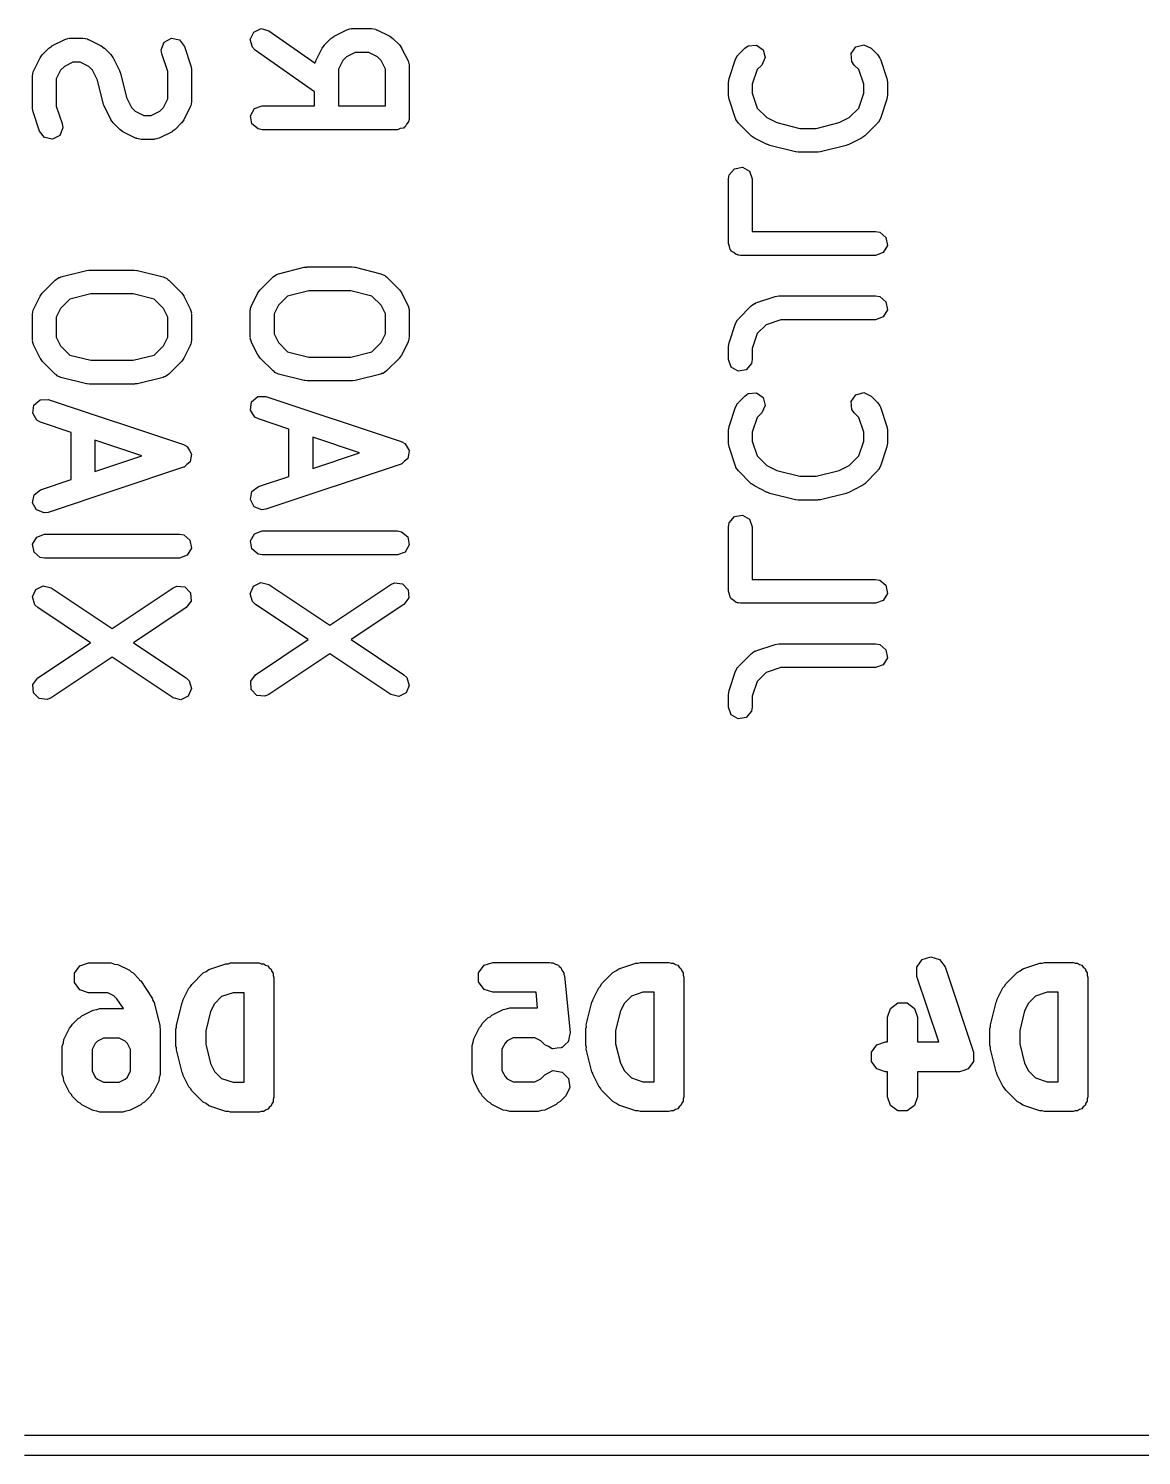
# Model space of a CAD drawing. Extents: x 48.3 to 74.1, y -74 to -39.4.
# Drawn here: x 53.65 to 60.64, y -62.26 to -53.3 of the extents above; entities that cross this region are included whole.
import ezdxf

# ---------------------------------------------------------------- set-up
doc = ezdxf.new("R2010")
doc.units = 0
doc.layers.add('BLACK', color=7, linetype='CONTINUOUS')

msp = doc.modelspace()

# ---------------------------------------------------------------- linework, layer by layer
at = {"layer": 'BLACK', "linetype": 'CONTINUOUS'}
for p, q in [((55.0405, -53.3673), (55.0622, -53.3208)), ((55.0622, -53.3208), (55.1087, -53.2991)), ((55.1087, -53.2991), (55.1583, -53.3124)), ((55.1583, -53.3124), (55.4486, -53.5156)), ((55.5674, -53.3473), (55.6484, -53.3068)), ((55.6484, -53.3068), (55.6733, -53.2994)), ((55.6733, -53.2994), (55.6777, -53.3004)), ((55.6777, -53.3004), (55.6819, -53.2989)), ((55.6819, -53.2989), (55.8033, -53.2989)), ((55.8033, -53.2989), (55.829, -53.3034)), ((55.829, -53.3034), (55.8324, -53.3063)), ((55.8324, -53.3063), (55.8369, -53.3068)), ((55.8369, -53.3068), (55.9178, -53.3473)), ((53.7342, -53.4625), (53.7747, -53.422)), ((53.7747, -53.422), (53.793, -53.4092)), ((53.793, -53.4092), (53.7942, -53.408)), ((53.7942, -53.408), (53.8751, -53.3675)), ((53.8751, -53.3675), (53.9001, -53.3601)), ((53.9001, -53.3601), (53.9044, -53.3611)), ((53.9044, -53.3611), (53.9086, -53.3596)), ((53.9086, -53.3596), (53.9896, -53.3596)), ((53.9896, -53.3596), (54.0153, -53.3641)), ((54.0153, -53.3641), (54.0187, -53.367)), ((54.0187, -53.367), (54.0231, -53.3675)), ((54.0231, -53.3675), (54.1041, -53.408)), ((54.1041, -53.408), (54.1221, -53.4213)), ((54.1221, -53.4213), (54.1236, -53.422)), ((54.1236, -53.422), (54.1641, -53.4625)), ((54.4813, -53.4325), (54.5002, -53.3848)), ((54.4851, -53.4583), (54.4813, -53.4325)), ((54.5002, -53.3848), (54.5453, -53.3604)), ((54.5453, -53.3604), (54.5955, -53.3707)), ((54.5955, -53.3707), (54.6274, -53.4109)), ((54.6274, -53.4109), (54.6679, -53.5323)), ((55.0538, -53.4169), (55.0405, -53.3673)), ((55.0722, -53.4353), (55.0538, -53.4169)), ((55.445, -53.6962), (55.0722, -53.4353)), ((55.4529, -53.5022), (55.4934, -53.4213)), ((55.4934, -53.4213), (55.5068, -53.4033)), ((55.5068, -53.4033), (55.5074, -53.4018)), ((55.5074, -53.4018), (55.5479, -53.3613)), ((55.5479, -53.3613), (55.5663, -53.3484)), ((55.5663, -53.3484), (55.5674, -53.3473)), ((55.9178, -53.3473), (55.9358, -53.3606)), ((55.9358, -53.3606), (55.9373, -53.3613)), ((55.9373, -53.3613), (55.9778, -53.4018)), ((55.9778, -53.4018), (55.9907, -53.4201)), ((55.9907, -53.4201), (55.9918, -53.4213)), ((55.9918, -53.4213), (56.0323, -53.5022)), ((58.1084, -53.4627), (58.1489, -53.4223)), ((58.1489, -53.4223), (58.1702, -53.4073)), ((58.1702, -53.4073), (58.2214, -53.4028)), ((58.2214, -53.4028), (58.2634, -53.4323)), ((58.2634, -53.4323), (58.2767, -53.4818)), ((58.8176, -53.4559), (58.847, -53.4139)), ((58.847, -53.4139), (58.8966, -53.4006)), ((58.8966, -53.4006), (58.9431, -53.4223)), ((58.9431, -53.4223), (58.9835, -53.4627)), ((53.6797, -53.5629), (53.7201, -53.482)), ((53.7201, -53.482), (53.7335, -53.464)), ((53.7335, -53.464), (53.7342, -53.4625)), ((53.9264, -53.5096), (53.8721, -53.5367)), ((53.9719, -53.5096), (53.9264, -53.5096)), ((54.0261, -53.5367), (53.9719, -53.5096)), ((54.1641, -53.4625), (54.1769, -53.4809)), ((54.1769, -53.4809), (54.1781, -53.482)), ((54.1781, -53.482), (54.2186, -53.5629)), ((54.5217, -53.5682), (54.4851, -53.4583)), ((55.4486, -53.5156), (55.4495, -53.5101)), ((55.4495, -53.5101), (55.4524, -53.5067)), ((55.4524, -53.5067), (55.4529, -53.5022)), ((55.6221, -53.4992), (55.595, -53.5535)), ((55.6454, -53.476), (55.6221, -53.4992)), ((55.6996, -53.4489), (55.6454, -53.476)), ((55.7856, -53.4489), (55.6996, -53.4489)), ((55.8399, -53.476), (55.7856, -53.4489)), ((55.8631, -53.4992), (55.8399, -53.476)), ((55.8902, -53.5535), (55.8631, -53.4992)), ((56.0323, -53.5022), (56.0397, -53.5272)), ((58.0498, -53.6135), (58.0903, -53.492)), ((58.0903, -53.492), (58.1027, -53.4691)), ((58.1027, -53.4691), (58.1065, -53.4668)), ((58.1065, -53.4668), (58.1084, -53.4627)), ((58.2767, -53.4818), (58.255, -53.5283)), ((58.8221, -53.507), (58.8176, -53.4559)), ((58.837, -53.5283), (58.8221, -53.507)), ((58.9835, -53.4627), (58.9985, -53.4841)), ((58.9985, -53.4841), (58.9989, -53.4885)), ((58.9989, -53.4885), (59.0017, -53.492)), ((59.0017, -53.492), (59.0421, -53.6135)), ((53.6717, -53.5965), (53.6763, -53.5708)), ((53.6717, -53.7989), (53.6717, -53.5965)), ((53.6763, -53.5708), (53.6791, -53.5674)), ((53.6791, -53.5674), (53.6797, -53.5629)), ((53.8489, -53.56), (53.8217, -53.6142)), ((53.8217, -53.6142), (53.8217, -53.7867)), ((53.8721, -53.5367), (53.8489, -53.56)), ((54.0494, -53.56), (54.0261, -53.5367)), ((54.0807, -53.6227), (54.0494, -53.56)), ((54.2186, -53.5629), (54.2223, -53.5753)), ((54.2223, -53.5753), (54.2243, -53.5783)), ((54.2243, -53.5783), (54.2627, -53.7322)), ((54.5217, -53.7407), (54.5217, -53.5682)), ((54.6679, -53.5323), (54.6712, -53.5545)), ((54.6712, -53.5545), (54.6717, -53.556)), ((54.6717, -53.556), (54.6717, -53.7584)), ((55.595, -53.5535), (55.595, -53.7846)), ((55.8902, -53.7846), (55.8902, -53.5535)), ((56.0397, -53.5272), (56.0387, -53.5316)), ((56.0387, -53.5316), (56.0402, -53.5358)), ((56.0402, -53.5358), (56.0402, -53.8596)), ((58.046, -53.6372), (58.0499, -53.6151)), ((58.0499, -53.6151), (58.0498, -53.6135)), ((58.227, -53.5563), (58.196, -53.6494)), ((58.255, -53.5283), (58.227, -53.5563)), ((58.865, -53.5563), (58.837, -53.5283)), ((58.896, -53.6494), (58.865, -53.5563)), ((59.0421, -53.6135), (59.0454, -53.6357)), ((54.1192, -53.7766), (54.0807, -53.6227)), ((55.445, -53.7846), (55.445, -53.6962)), ((58.046, -53.7181), (58.046, -53.6372)), ((58.196, -53.6494), (58.196, -53.706)), ((58.896, -53.706), (58.896, -53.6494)), ((59.0454, -53.6357), (59.046, -53.6372)), ((59.046, -53.6372), (59.046, -53.7181)), ((53.8217, -53.7867), (53.8584, -53.8966)), ((54.1212, -53.7795), (54.1192, -53.7766)), ((54.1249, -53.7919), (54.1212, -53.7795)), ((54.1654, -53.8729), (54.1249, -53.7919)), ((54.2627, -53.7322), (54.2941, -53.7949)), ((54.2941, -53.7949), (54.3174, -53.8182)), ((54.4714, -53.8182), (54.4946, -53.7949)), ((54.4946, -53.7949), (54.5217, -53.7407)), ((54.6638, -53.7919), (54.6233, -53.8729)), ((54.6643, -53.7875), (54.6638, -53.7919)), ((54.6672, -53.784), (54.6643, -53.7875)), ((54.6717, -53.7584), (54.6672, -53.784)), ((55.067, -53.8021), (55.1152, -53.7846)), ((55.1152, -53.7846), (55.445, -53.7846)), ((55.595, -53.7846), (55.8902, -53.7846)), ((58.0466, -53.7197), (58.046, -53.7181)), ((58.0498, -53.7419), (58.0466, -53.7197)), ((58.0903, -53.8633), (58.0498, -53.7419)), ((58.196, -53.706), (58.227, -53.7991)), ((58.865, -53.7991), (58.896, -53.706)), ((59.0421, -53.7419), (59.0017, -53.8633)), ((59.046, -53.7181), (59.0421, -53.7402)), ((59.0421, -53.7402), (59.0421, -53.7419)), ((53.6723, -53.8004), (53.6717, -53.7989)), ((53.6756, -53.8226), (53.6723, -53.8004)), ((53.7161, -53.944), (53.6756, -53.8226)), ((54.1666, -53.874), (54.1654, -53.8729)), ((54.1794, -53.8924), (54.1666, -53.874)), ((54.3174, -53.8182), (54.3716, -53.8453)), ((54.3716, -53.8453), (54.4171, -53.8453)), ((54.4171, -53.8453), (54.4714, -53.8182)), ((54.6233, -53.8729), (54.61, -53.8909)), ((55.0414, -53.8466), (55.067, -53.8021)), ((55.0503, -53.8971), (55.0414, -53.8466)), ((56.0374, -53.8755), (56.0357, -53.8852)), ((56.0391, -53.8726), (56.0374, -53.8755)), ((56.0402, -53.8596), (56.0385, -53.8693)), ((56.0385, -53.8693), (56.0391, -53.8726)), ((58.0931, -53.8668), (58.0903, -53.8633)), ((58.0935, -53.8713), (58.0931, -53.8668)), ((58.1084, -53.8926), (58.0935, -53.8713)), ((58.227, -53.7991), (58.2868, -53.8589)), ((58.2868, -53.8589), (58.3495, -53.8902)), ((58.7424, -53.8902), (58.8051, -53.8589)), ((58.8051, -53.8589), (58.865, -53.7991)), ((59.0017, -53.8633), (58.9893, -53.8862)), ((53.748, -53.9842), (53.7161, -53.944)), ((53.8433, -53.97), (53.7982, -53.9945)), ((53.8622, -53.9223), (53.8433, -53.97)), ((53.8584, -53.8966), (53.8622, -53.9223)), ((54.2199, -53.9328), (54.1794, -53.8924)), ((54.2214, -53.9335), (54.2199, -53.9328)), ((54.2394, -53.9469), (54.2214, -53.9335)), ((54.3203, -53.9874), (54.2394, -53.9469)), ((54.5493, -53.9469), (54.4684, -53.9874)), ((54.5505, -53.9457), (54.5493, -53.9469)), ((54.5688, -53.9328), (54.5505, -53.9457)), ((54.6093, -53.8924), (54.5688, -53.9328)), ((54.61, -53.8909), (54.6093, -53.8924)), ((55.0896, -53.9301), (55.0503, -53.8971)), ((55.1152, -53.9346), (55.0896, -53.9301)), ((55.9652, -53.9346), (55.1152, -53.9346)), ((55.9835, -53.9279), (55.9652, -53.9346)), ((56.0027, -53.9245), (55.9835, -53.9279)), ((56.0071, -53.9193), (56.0027, -53.9245)), ((56.0135, -53.917), (56.0071, -53.9193)), ((56.0232, -53.9002), (56.0135, -53.917)), ((56.0357, -53.8852), (56.0232, -53.9002)), ((58.1894, -53.9736), (58.1084, -53.8926)), ((58.1909, -53.9742), (58.1894, -53.9736)), ((58.2089, -53.9876), (58.1909, -53.9742)), ((58.3495, -53.8902), (58.4945, -53.9265)), ((58.4945, -53.9265), (58.5975, -53.9265)), ((58.5975, -53.9265), (58.7424, -53.8902)), ((58.9026, -53.9736), (58.8842, -53.9864)), ((58.9835, -53.8926), (58.9026, -53.9736)), ((58.9854, -53.8885), (58.9835, -53.8926)), ((58.9893, -53.8862), (58.9854, -53.8885)), ((53.7982, -53.9945), (53.748, -53.9842)), ((54.3248, -53.9879), (54.3203, -53.9874)), ((54.3282, -53.9908), (54.3248, -53.9879)), ((54.3539, -53.9953), (54.3282, -53.9908)), ((54.4348, -53.9953), (54.3539, -53.9953)), ((54.4391, -53.9938), (54.4348, -53.9953)), ((54.4434, -53.9948), (54.4391, -53.9938)), ((54.4684, -53.9874), (54.4434, -53.9948)), ((58.2898, -54.0281), (58.2089, -53.9876)), ((58.2934, -54.0285), (58.2898, -54.0281)), ((58.3052, -54.0338), (58.2934, -54.0285)), ((58.4671, -54.0742), (58.3052, -54.0338)), ((58.7868, -54.0338), (58.6249, -54.0742)), ((58.7897, -54.0318), (58.7868, -54.0338)), ((58.8022, -54.0281), (58.7897, -54.0318)), ((58.8831, -53.9876), (58.8022, -54.0281)), ((58.8842, -53.9864), (58.8831, -53.9876)), ((58.4705, -54.0739), (58.4671, -54.0742)), ((58.4853, -54.0765), (58.4705, -54.0739)), ((58.6067, -54.0765), (58.4853, -54.0765)), ((58.61, -54.0753), (58.6067, -54.0765)), ((58.6249, -54.0742), (58.61, -54.0753)), ((58.046, -54.2443), (58.0505, -54.2187)), ((58.0505, -54.2187), (58.0835, -54.1794)), ((58.0835, -54.1794), (58.134, -54.1705)), ((58.134, -54.1705), (58.1784, -54.1961)), ((58.1784, -54.1961), (58.196, -54.2443)), ((58.046, -54.6491), (58.046, -54.2443)), ((58.196, -54.2443), (58.196, -54.5741)), ((58.196, -54.5741), (58.971, -54.5741)), ((58.971, -54.5741), (58.9966, -54.5786)), ((58.9966, -54.5786), (59.0359, -54.6116)), ((58.0527, -54.6674), (58.046, -54.6491)), ((58.056, -54.6866), (58.0527, -54.6674)), ((58.0612, -54.6909), (58.056, -54.6866)), ((58.0635, -54.6973), (58.0612, -54.6909)), ((59.0449, -54.6621), (59.0192, -54.7066)), ((59.0359, -54.6116), (59.0449, -54.6621)), ((58.0804, -54.707), (58.0635, -54.6973)), ((58.0953, -54.7196), (58.0804, -54.707)), ((58.1051, -54.7213), (58.0953, -54.7196)), ((58.108, -54.723), (58.1051, -54.7213)), ((58.1112, -54.7224), (58.108, -54.723)), ((58.121, -54.7241), (58.1112, -54.7224)), ((58.971, -54.7241), (58.121, -54.7241)), ((59.0192, -54.7066), (58.971, -54.7241)), ((53.8151, -54.8792), (53.8365, -54.8642)), ((53.8365, -54.8642), (53.8438, -54.8636)), ((53.8438, -54.8636), (53.85, -54.8594)), ((53.85, -54.8594), (54.0119, -54.819)), ((54.0119, -54.819), (54.0268, -54.8179)), ((54.0268, -54.8179), (54.0301, -54.8167)), ((54.0301, -54.8167), (54.3134, -54.8167)), ((54.3134, -54.8167), (54.3282, -54.8193)), ((54.3282, -54.8193), (54.3316, -54.819)), ((54.3316, -54.819), (54.4935, -54.8594)), ((54.4935, -54.8594), (54.5173, -54.87)), ((54.5173, -54.87), (54.5216, -54.876)), ((55.1027, -54.9399), (55.1836, -54.8589)), ((55.1836, -54.8589), (55.205, -54.844)), ((55.205, -54.844), (55.2123, -54.8433)), ((55.2123, -54.8433), (55.2185, -54.8392)), ((55.2185, -54.8392), (55.3804, -54.7987)), ((55.3804, -54.7987), (55.3953, -54.7977)), ((55.3953, -54.7977), (55.3986, -54.7965)), ((55.3986, -54.7965), (55.6819, -54.7965)), ((55.6819, -54.7965), (55.6966, -54.7991)), ((55.6966, -54.7991), (55.7001, -54.7987)), ((55.7001, -54.7987), (55.862, -54.8392)), ((55.862, -54.8392), (55.8858, -54.8498)), ((55.8858, -54.8498), (55.8901, -54.8558)), ((55.8901, -54.8558), (55.8968, -54.8589)), ((55.8968, -54.8589), (55.9778, -54.9399)), ((53.7335, -54.9616), (53.7342, -54.9601)), ((53.7342, -54.9601), (53.8151, -54.8792)), ((54.5216, -54.876), (54.5283, -54.8792)), ((54.5283, -54.8792), (54.6093, -54.9601)), ((54.6093, -54.9601), (54.6222, -54.9785)), ((55.0482, -55.0403), (55.0886, -54.9594)), ((55.0886, -54.9594), (55.102, -54.9414)), ((55.102, -54.9414), (55.1027, -54.9399)), ((55.4078, -54.9465), (55.275, -54.9797)), ((55.6727, -54.9465), (55.4078, -54.9465)), ((55.8055, -54.9797), (55.6727, -54.9465)), ((55.9778, -54.9399), (55.9907, -54.9582)), ((55.9907, -54.9582), (55.9918, -54.9594)), ((55.9918, -54.9594), (56.0323, -55.0403)), ((53.6797, -55.0606), (53.7201, -54.9796)), ((53.7201, -54.9796), (53.7335, -54.9616)), ((53.9065, -54.9999), (53.8489, -55.0576)), ((54.0393, -54.9667), (53.9065, -54.9999)), ((54.3042, -54.9667), (54.0393, -54.9667)), ((54.437, -54.9999), (54.3042, -54.9667)), ((54.4946, -55.0576), (54.437, -54.9999)), ((54.6222, -54.9785), (54.6233, -54.9796)), ((54.6233, -54.9796), (54.6638, -55.0606)), ((55.0402, -55.0739), (55.0448, -55.0482)), ((55.0448, -55.0482), (55.0476, -55.0448)), ((55.0476, -55.0448), (55.0482, -55.0403)), ((55.2174, -55.0373), (55.1902, -55.0916)), ((55.275, -54.9797), (55.2174, -55.0373)), ((55.8631, -55.0373), (55.8055, -54.9797)), ((55.8902, -55.0916), (55.8631, -55.0373)), ((56.0323, -55.0403), (56.0397, -55.0653)), ((58.1084, -55.1223), (58.1894, -55.0413)), ((58.1894, -55.0413), (58.2107, -55.0264)), ((58.2107, -55.0264), (58.2152, -55.026)), ((58.2152, -55.026), (58.2187, -55.0232)), ((58.2187, -55.0232), (58.3401, -54.9827)), ((58.3401, -54.9827), (58.3623, -54.9794)), ((58.3623, -54.9794), (58.3638, -54.9789)), ((58.3638, -54.9789), (58.971, -54.9789)), ((58.971, -54.9789), (58.9966, -54.9834)), ((58.9966, -54.9834), (59.0359, -55.0164)), ((59.0359, -55.0164), (59.0449, -55.0669)), ((53.6717, -55.0941), (53.6763, -55.0684)), ((53.6717, -55.256), (53.6717, -55.0941)), ((53.6763, -55.0684), (53.6791, -55.065)), ((53.6791, -55.065), (53.6797, -55.0606)), ((53.8489, -55.0576), (53.8217, -55.1118)), ((53.8217, -55.1118), (53.8217, -55.2383)), ((54.5217, -55.1118), (54.4946, -55.0576)), ((54.5217, -55.2383), (54.5217, -55.1118)), ((54.6638, -55.0606), (54.6713, -55.0855)), ((54.6713, -55.0855), (54.6702, -55.0899)), ((54.6702, -55.0899), (54.6717, -55.0941)), ((54.6717, -55.0941), (54.6717, -55.256)), ((55.0402, -55.2358), (55.0402, -55.0739)), ((55.1902, -55.0916), (55.1902, -55.2181)), ((55.8902, -55.2181), (55.8902, -55.0916)), ((56.0397, -55.0653), (56.0387, -55.0696)), ((56.0387, -55.0696), (56.0402, -55.0739)), ((56.0402, -55.0739), (56.0402, -55.2358)), ((58.0903, -55.1516), (58.1027, -55.1287)), ((58.1027, -55.1287), (58.1065, -55.1263)), ((58.1065, -55.1263), (58.1084, -55.1223)), ((58.376, -55.1289), (58.2829, -55.1599)), ((58.971, -55.1289), (58.376, -55.1289)), ((59.0192, -55.1113), (58.971, -55.1289)), ((59.0449, -55.0669), (59.0192, -55.1113)), ((55.1902, -55.2181), (55.2174, -55.2723)), ((55.8631, -55.2723), (55.8902, -55.2181)), ((58.0498, -55.273), (58.0903, -55.1516)), ((58.227, -55.2158), (58.196, -55.3089)), ((58.2829, -55.1599), (58.227, -55.2158)), ((53.6733, -55.2602), (53.6717, -55.256)), ((53.6722, -55.2646), (53.6733, -55.2602)), ((53.6797, -55.2895), (53.6722, -55.2646)), ((53.7201, -55.3705), (53.6797, -55.2895)), ((53.8217, -55.2383), (53.8489, -55.2925)), ((53.8489, -55.2925), (53.9065, -55.3502)), ((54.437, -55.3502), (54.4946, -55.2925)), ((54.4946, -55.2925), (54.5217, -55.2383)), ((54.6638, -55.2895), (54.6233, -55.3705)), ((54.6643, -55.2851), (54.6638, -55.2895)), ((54.6672, -55.2817), (54.6643, -55.2851)), ((54.6717, -55.256), (54.6672, -55.2817)), ((55.0418, -55.24), (55.0402, -55.2358)), ((55.0407, -55.2443), (55.0418, -55.24)), ((55.0482, -55.2693), (55.0407, -55.2443)), ((55.0886, -55.3503), (55.0482, -55.2693)), ((55.2174, -55.2723), (55.275, -55.3299)), ((55.8055, -55.3299), (55.8631, -55.2723)), ((56.0323, -55.2693), (55.9918, -55.3503)), ((56.0328, -55.2649), (56.0323, -55.2693)), ((56.0357, -55.2614), (56.0328, -55.2649)), ((56.0402, -55.2358), (56.0357, -55.2614)), ((58.046, -55.2967), (58.0499, -55.2746)), ((58.046, -55.3777), (58.046, -55.2967)), ((58.0499, -55.2746), (58.0498, -55.273)), ((58.196, -55.3089), (58.196, -55.3777)), ((53.7213, -55.3716), (53.7201, -55.3705)), ((53.7342, -55.39), (53.7213, -55.3716)), ((53.8151, -55.4709), (53.7342, -55.39)), ((53.9065, -55.3502), (54.0393, -55.3834)), ((54.0393, -55.3834), (54.3042, -55.3834)), ((54.3042, -55.3834), (54.437, -55.3502)), ((54.6093, -55.39), (54.5283, -55.4709)), ((54.61, -55.3885), (54.6093, -55.39)), ((54.6233, -55.3705), (54.61, -55.3885)), ((55.0898, -55.3514), (55.0886, -55.3503)), ((55.1027, -55.3697), (55.0898, -55.3514)), ((55.1836, -55.4507), (55.1027, -55.3697)), ((55.275, -55.3299), (55.4078, -55.3631)), ((55.4078, -55.3631), (55.6727, -55.3631)), ((55.6727, -55.3631), (55.8055, -55.3299)), ((55.9778, -55.3697), (55.8968, -55.4507)), ((55.9785, -55.3683), (55.9778, -55.3697)), ((55.9918, -55.3503), (55.9785, -55.3683)), ((58.0635, -55.4259), (58.046, -55.3777)), ((58.1915, -55.4033), (58.1585, -55.4426)), ((58.196, -55.3777), (58.1915, -55.4033)), ((53.8218, -55.4741), (53.8151, -55.4709)), ((53.8262, -55.4801), (53.8218, -55.4741)), ((53.85, -55.4907), (53.8262, -55.4801)), ((54.0119, -55.5311), (53.85, -55.4907)), ((54.4935, -55.4907), (54.3316, -55.5311)), ((54.4996, -55.4865), (54.4935, -55.4907)), ((54.507, -55.4859), (54.4996, -55.4865)), ((54.5283, -55.4709), (54.507, -55.4859)), ((55.1903, -55.4538), (55.1836, -55.4507)), ((55.1947, -55.4598), (55.1903, -55.4538)), ((55.2185, -55.4704), (55.1947, -55.4598)), ((55.3804, -55.5109), (55.2185, -55.4704)), ((55.862, -55.4704), (55.7001, -55.5109)), ((55.8681, -55.4663), (55.862, -55.4704)), ((55.8755, -55.4656), (55.8681, -55.4663)), ((55.8968, -55.4507), (55.8755, -55.4656)), ((58.108, -55.4515), (58.0635, -55.4259)), ((58.1585, -55.4426), (58.108, -55.4515)), ((54.0153, -55.5308), (54.0119, -55.5311)), ((54.0301, -55.5334), (54.0153, -55.5308)), ((54.3134, -55.5334), (54.0301, -55.5334)), ((54.3167, -55.5322), (54.3134, -55.5334)), ((54.3316, -55.5311), (54.3167, -55.5322)), ((55.3838, -55.5105), (55.3804, -55.5109)), ((55.3986, -55.5131), (55.3838, -55.5105)), ((55.6819, -55.5131), (55.3986, -55.5131)), ((55.6852, -55.512), (55.6819, -55.5131)), ((55.7001, -55.5109), (55.6852, -55.512)), ((58.847, -55.5996), (58.8966, -55.5863)), ((58.8966, -55.5863), (58.9431, -55.608)), ((53.6733, -55.7163), (53.6808, -55.6655)), ((53.6808, -55.6655), (53.7192, -55.6315)), ((53.7192, -55.6315), (53.7705, -55.6301)), ((53.7705, -55.6301), (54.6205, -55.9134)), ((55.0418, -55.696), (55.0493, -55.6453)), ((55.0493, -55.6453), (55.0877, -55.6113)), ((55.0877, -55.6113), (55.139, -55.6099)), ((55.139, -55.6099), (55.989, -55.8932)), ((58.0498, -55.7992), (58.0903, -55.6778)), ((58.0903, -55.6778), (58.1027, -55.6549)), ((58.1027, -55.6549), (58.1065, -55.6525)), ((58.1065, -55.6525), (58.1084, -55.6484)), ((58.1084, -55.6484), (58.1489, -55.608)), ((58.1489, -55.608), (58.1702, -55.593)), ((58.1702, -55.593), (58.2214, -55.5886)), ((58.2214, -55.5886), (58.2634, -55.618)), ((58.2767, -55.6675), (58.255, -55.714)), ((58.2634, -55.618), (58.2767, -55.6675)), ((58.8176, -55.6416), (58.847, -55.5996)), ((58.8221, -55.6927), (58.8176, -55.6416)), ((58.9431, -55.608), (58.9835, -55.6484)), ((58.9835, -55.6484), (58.9985, -55.6698)), ((58.9985, -55.6698), (58.9989, -55.6743)), ((58.9989, -55.6743), (59.0017, -55.6778)), ((59.0017, -55.6778), (59.0421, -55.7992)), ((53.7001, -55.76), (53.6733, -55.7163)), ((53.723, -55.7724), (53.7001, -55.76)), ((55.0686, -55.7398), (55.0418, -55.696)), ((55.0915, -55.7522), (55.0686, -55.7398)), ((55.2831, -55.816), (55.0915, -55.7522)), ((58.227, -55.742), (58.196, -55.8351)), ((58.255, -55.714), (58.227, -55.742)), ((58.837, -55.714), (58.8221, -55.6927)), ((58.865, -55.742), (58.837, -55.714)), ((58.896, -55.8351), (58.865, -55.742)), ((53.9146, -55.8362), (53.723, -55.7724)), ((53.9146, -56.1329), (53.9146, -55.8362)), ((55.2831, -56.1127), (55.2831, -55.816)), ((58.046, -55.8229), (58.0499, -55.8008)), ((58.046, -55.9039), (58.046, -55.8229)), ((58.0499, -55.8008), (58.0498, -55.7992)), ((58.196, -55.8351), (58.196, -55.8917)), ((58.896, -55.8917), (58.896, -55.8351)), ((59.0421, -55.7992), (59.0454, -55.8214)), ((59.0454, -55.8214), (59.046, -55.8229)), ((59.046, -55.8229), (59.046, -55.9039)), ((54.3596, -55.9846), (54.0646, -55.8862)), ((54.0646, -55.8862), (54.0646, -56.0829)), ((54.6205, -55.9134), (54.6434, -55.9258)), ((54.6434, -55.9258), (54.6445, -55.9277)), ((54.6445, -55.9277), (54.6465, -55.9285)), ((54.6465, -55.9285), (54.6578, -55.9493)), ((55.7281, -55.9643), (55.4331, -55.866)), ((55.4331, -55.866), (55.4331, -56.0627)), ((55.989, -55.8932), (56.0119, -55.9056)), ((56.0119, -55.9056), (56.013, -55.9074)), ((56.013, -55.9074), (56.015, -55.9082)), ((56.015, -55.9082), (56.0263, -55.9291)), ((56.0263, -55.9291), (56.0387, -55.9493)), ((58.0466, -55.9054), (58.046, -55.9039)), ((58.0498, -55.9276), (58.0466, -55.9054)), ((58.0903, -56.049), (58.0498, -55.9276)), ((58.196, -55.8917), (58.227, -55.9848)), ((58.865, -55.9848), (58.896, -55.8917)), ((59.0421, -55.9276), (59.0017, -56.049)), ((59.046, -55.9039), (59.0421, -55.9259)), ((59.0421, -55.9259), (59.0421, -55.9276)), ((54.0646, -56.0829), (54.3596, -55.9846)), ((54.6606, -56.0238), (54.6421, -56.0386)), ((54.6578, -55.9493), (54.6702, -55.9695)), ((54.6611, -56.0217), (54.6606, -56.0238)), ((54.6627, -56.0203), (54.6611, -56.0217)), ((54.6662, -55.9968), (54.6627, -56.0203)), ((54.6709, -55.9736), (54.6662, -55.9968)), ((54.6702, -55.9695), (54.6699, -55.9717)), ((54.6699, -55.9717), (54.6709, -55.9736)), ((55.989, -56.0355), (55.139, -56.3188)), ((55.4331, -56.0627), (55.7281, -55.9643)), ((55.9906, -56.0341), (55.989, -56.0355)), ((55.9928, -56.0341), (55.9906, -56.0341)), ((56.0106, -56.0183), (55.9928, -56.0341)), ((56.0291, -56.0036), (56.0106, -56.0183)), ((56.0296, -56.0015), (56.0291, -56.0036)), ((56.0312, -56), (56.0296, -56.0015)), ((56.0347, -55.9766), (56.0312, -56)), ((56.0394, -55.9533), (56.0347, -55.9766)), ((56.0387, -55.9493), (56.0384, -55.9514)), ((56.0384, -55.9514), (56.0394, -55.9533)), ((58.227, -55.9848), (58.2868, -56.0446)), ((58.8051, -56.0446), (58.865, -55.9848)), ((54.6205, -56.0557), (53.7705, -56.3391)), ((54.6221, -56.0544), (54.6205, -56.0557)), ((54.6243, -56.0543), (54.6221, -56.0544)), ((54.6421, -56.0386), (54.6243, -56.0543)), ((55.0915, -56.1765), (55.2831, -56.1127)), ((58.0931, -56.0525), (58.0903, -56.049)), ((58.0935, -56.057), (58.0931, -56.0525)), ((58.1084, -56.0783), (58.0935, -56.057)), ((58.1894, -56.1593), (58.1084, -56.0783)), ((58.2868, -56.0446), (58.3495, -56.076)), ((58.3495, -56.076), (58.4945, -56.1122)), ((58.4945, -56.1122), (58.5975, -56.1122)), ((58.5975, -56.1122), (58.7424, -56.076)), ((58.7424, -56.076), (58.8051, -56.0446)), ((58.9835, -56.0783), (58.9026, -56.1593)), ((58.9854, -56.0743), (58.9835, -56.0783)), ((58.9893, -56.0719), (58.9854, -56.0743)), ((59.0017, -56.049), (58.9893, -56.0719)), ((53.6828, -56.2286), (53.723, -56.1968)), ((53.723, -56.1968), (53.9146, -56.1329)), ((55.0411, -56.2587), (55.0513, -56.2084)), ((55.0513, -56.2084), (55.0915, -56.1765)), ((58.1909, -56.16), (58.1894, -56.1593)), ((58.2089, -56.1733), (58.1909, -56.16)), ((58.2898, -56.2138), (58.2089, -56.1733)), ((58.2934, -56.2142), (58.2898, -56.2138)), ((58.3052, -56.2195), (58.2934, -56.2142)), ((58.8022, -56.2138), (58.7897, -56.2175)), ((58.8831, -56.1733), (58.8022, -56.2138)), ((58.8842, -56.1721), (58.8831, -56.1733)), ((58.9026, -56.1593), (58.8842, -56.1721)), ((53.6726, -56.2789), (53.6828, -56.2286)), ((53.697, -56.324), (53.6726, -56.2789)), ((55.0655, -56.3038), (55.0411, -56.2587)), ((55.1132, -56.3226), (55.0655, -56.3038)), ((58.4671, -56.26), (58.3052, -56.2195)), ((58.4705, -56.2596), (58.4671, -56.26)), ((58.4853, -56.2622), (58.4705, -56.2596)), ((58.6067, -56.2622), (58.4853, -56.2622)), ((58.61, -56.261), (58.6067, -56.2622)), ((58.6249, -56.26), (58.61, -56.261)), ((58.7868, -56.2195), (58.6249, -56.26)), ((58.7897, -56.2175), (58.7868, -56.2195)), ((53.7447, -56.3429), (53.697, -56.324)), ((53.7705, -56.3391), (53.7447, -56.3429)), ((55.139, -56.3188), (55.1132, -56.3226)), ((58.0505, -56.4044), (58.0835, -56.3651)), ((58.0835, -56.3651), (58.134, -56.3562)), ((58.134, -56.3562), (58.1784, -56.3818)), ((58.1784, -56.3818), (58.196, -56.43)), ((53.6985, -56.4938), (53.7467, -56.4762)), ((53.7467, -56.4762), (54.5967, -56.4762)), ((54.5967, -56.4762), (54.6224, -56.4808)), ((54.6224, -56.4808), (54.6617, -56.5137)), ((55.0414, -56.518), (55.067, -56.4735)), ((55.067, -56.4735), (55.1152, -56.456)), ((55.1152, -56.456), (55.9652, -56.456)), ((55.9652, -56.456), (55.9909, -56.4605)), ((55.9909, -56.4605), (56.0302, -56.4935)), ((58.046, -56.43), (58.0505, -56.4044)), ((58.046, -56.8348), (58.046, -56.43)), ((58.196, -56.43), (58.196, -56.7598)), ((53.6729, -56.5382), (53.6985, -56.4938)), ((53.6818, -56.5887), (53.6729, -56.5382)), ((54.6706, -56.5643), (54.645, -56.6087)), ((54.6617, -56.5137), (54.6706, -56.5643)), ((55.0503, -56.5685), (55.0414, -56.518)), ((55.0896, -56.6015), (55.0503, -56.5685)), ((56.0391, -56.544), (56.0135, -56.5885)), ((56.0302, -56.4935), (56.0391, -56.544)), ((53.7211, -56.6217), (53.6818, -56.5887)), ((53.7467, -56.6262), (53.7211, -56.6217)), ((54.5967, -56.6262), (53.7467, -56.6262)), ((54.645, -56.6087), (54.5967, -56.6262)), ((55.1152, -56.606), (55.0896, -56.6015)), ((55.9652, -56.606), (55.1152, -56.606)), ((56.0135, -56.5885), (55.9652, -56.606)), ((53.6719, -56.8702), (53.6925, -56.8232)), ((53.6925, -56.8232), (53.7385, -56.8005)), ((53.7385, -56.8005), (53.7883, -56.8126)), ((53.7883, -56.8126), (54.1717, -57.0682)), ((54.1717, -57.0682), (54.5551, -56.8126)), ((54.5551, -56.8126), (54.579, -56.8022)), ((54.579, -56.8022), (54.63, -56.8078)), ((54.63, -56.8078), (54.6654, -56.8449)), ((55.0404, -56.85), (55.061, -56.803)), ((55.061, -56.803), (55.107, -56.7803)), ((55.107, -56.7803), (55.1568, -56.7924)), ((55.1568, -56.7924), (55.5402, -57.048)), ((55.5402, -57.048), (55.9236, -56.7924)), ((55.9236, -56.7924), (55.9475, -56.7819)), ((55.9475, -56.7819), (55.9985, -56.7876)), ((55.9985, -56.7876), (56.0339, -56.8247)), ((56.0339, -56.8247), (56.0372, -56.8759)), ((58.0527, -56.8531), (58.046, -56.8348)), ((58.196, -56.7598), (58.971, -56.7598)), ((58.971, -56.7598), (58.9966, -56.7643)), ((58.9966, -56.7643), (59.0359, -56.7973)), ((59.0359, -56.7973), (59.0449, -56.8478)), ((53.6863, -56.9195), (53.6719, -56.8702)), ((53.7051, -56.9375), (53.6863, -56.9195)), ((54.6687, -56.8961), (54.6383, -56.9375)), ((54.6654, -56.8449), (54.6687, -56.8961)), ((55.0548, -56.8992), (55.0404, -56.85)), ((55.0736, -56.9172), (55.0548, -56.8992)), ((55.405, -57.1381), (55.0736, -56.9172)), ((56.0068, -56.9172), (55.6754, -57.1381)), ((56.0372, -56.8759), (56.0068, -56.9172)), ((58.056, -56.8723), (58.0527, -56.8531)), ((58.0612, -56.8767), (58.056, -56.8723)), ((58.0635, -56.883), (58.0612, -56.8767)), ((58.0804, -56.8928), (58.0635, -56.883)), ((58.0953, -56.9053), (58.0804, -56.8928)), ((58.1051, -56.907), (58.0953, -56.9053)), ((58.108, -56.9087), (58.1051, -56.907)), ((58.1112, -56.9081), (58.108, -56.9087)), ((58.121, -56.9098), (58.1112, -56.9081)), ((58.971, -56.9098), (58.121, -56.9098)), ((59.0192, -56.8923), (58.971, -56.9098)), ((59.0449, -56.8478), (59.0192, -56.8923)), ((54.0365, -57.1584), (53.7051, -56.9375)), ((54.6383, -56.9375), (54.307, -57.1584)), ((53.7051, -57.3793), (54.0365, -57.1584)), ((54.307, -57.1584), (54.6383, -57.3793)), ((55.0736, -57.3591), (55.405, -57.1381)), ((55.6754, -57.1381), (56.0068, -57.3591)), ((58.2187, -57.2089), (58.3401, -57.1684)), ((58.3401, -57.1684), (58.3623, -57.1651)), ((58.3623, -57.1651), (58.3638, -57.1646)), ((58.3638, -57.1646), (58.971, -57.1646)), ((58.971, -57.1646), (58.9966, -57.1691)), ((58.9966, -57.1691), (59.0359, -57.2021)), ((59.0359, -57.2021), (59.0449, -57.2526)), ((54.1717, -57.2485), (53.7883, -57.5041)), ((54.5551, -57.5041), (54.1717, -57.2485)), ((55.5402, -57.2283), (55.1568, -57.4839)), ((55.9236, -57.4839), (55.5402, -57.2283)), ((58.1084, -57.308), (58.1894, -57.227)), ((58.1894, -57.227), (58.2107, -57.2121)), ((58.2107, -57.2121), (58.2152, -57.2117)), ((58.2152, -57.2117), (58.2187, -57.2089)), ((59.0449, -57.2526), (59.0192, -57.297)), ((53.6748, -57.4207), (53.7051, -57.3793)), ((54.6383, -57.3793), (54.6572, -57.3973)), ((55.0433, -57.4004), (55.0736, -57.3591)), ((56.0068, -57.3591), (56.0257, -57.3771)), ((56.0257, -57.3771), (56.0401, -57.4263)), ((58.0498, -57.4587), (58.0903, -57.3373)), ((58.0903, -57.3373), (58.1027, -57.3144)), ((58.1027, -57.3144), (58.1065, -57.312)), ((58.1065, -57.312), (58.1084, -57.308)), ((58.2829, -57.3456), (58.227, -57.4015)), ((58.376, -57.3146), (58.2829, -57.3456)), ((58.971, -57.3146), (58.376, -57.3146)), ((59.0192, -57.297), (58.971, -57.3146)), ((53.6781, -57.4719), (53.6748, -57.4207)), ((54.6716, -57.4465), (54.651, -57.4935)), ((54.6572, -57.3973), (54.6716, -57.4465)), ((55.0466, -57.4516), (55.0433, -57.4004)), ((55.082, -57.4887), (55.0466, -57.4516)), ((56.0401, -57.4263), (56.0195, -57.4733)), ((58.046, -57.4824), (58.0499, -57.4603)), ((58.0499, -57.4603), (58.0498, -57.4587)), ((58.227, -57.4015), (58.196, -57.4946)), ((53.7135, -57.5089), (53.6781, -57.4719)), ((53.7645, -57.5146), (53.7135, -57.5089)), ((53.7883, -57.5041), (53.7645, -57.5146)), ((54.605, -57.5163), (54.5551, -57.5041)), ((54.651, -57.4935), (54.605, -57.5163)), ((55.133, -57.4943), (55.082, -57.4887)), ((55.1568, -57.4839), (55.133, -57.4943)), ((55.9735, -57.496), (55.9236, -57.4839)), ((56.0195, -57.4733), (55.9735, -57.496)), ((58.046, -57.5634), (58.046, -57.4824)), ((58.196, -57.4946), (58.196, -57.5634)), ((58.0635, -57.6116), (58.046, -57.5634)), ((58.108, -57.6372), (58.0635, -57.6116)), ((58.1585, -57.6283), (58.108, -57.6372)), ((58.1915, -57.589), (58.1585, -57.6283)), ((58.196, -57.5634), (58.1915, -57.589)), ((53.9694, -59.1881), (54.0245, -59.1701)), ((54.0245, -59.1701), (54.1673, -59.1701)), ((54.1673, -59.1701), (54.1879, -59.1768)), ((54.8877, -59.175), (54.9029, -59.1748)), ((54.9029, -59.1748), (54.9173, -59.1701)), ((54.9173, -59.1701), (55.0959, -59.1701)), ((55.0959, -59.1701), (55.11, -59.1747)), ((55.11, -59.1747), (55.1249, -59.1747)), ((55.1249, -59.1747), (55.1369, -59.1835)), ((56.5097, -59.1848), (56.5648, -59.1668)), ((56.5648, -59.1668), (56.9219, -59.1668)), ((56.9219, -59.1668), (56.9317, -59.17)), ((56.9317, -59.17), (56.9419, -59.169)), ((56.9419, -59.169), (56.9586, -59.1788)), ((57.3565, -59.2074), (57.4637, -59.1717)), ((57.4637, -59.1717), (57.4789, -59.1715)), ((57.4789, -59.1715), (57.4933, -59.1668)), ((57.4933, -59.1668), (57.6719, -59.1668)), ((57.6719, -59.1668), (57.686, -59.1714)), ((57.686, -59.1714), (57.7009, -59.1714)), ((57.7009, -59.1714), (57.7129, -59.1802)), ((59.2297, -59.1966), (59.2634, -59.1495)), ((59.2634, -59.1495), (59.3183, -59.1311)), ((59.3183, -59.1311), (59.3736, -59.1486)), ((59.3736, -59.1486), (59.408, -59.1952)), ((59.8965, -59.2074), (60.0037, -59.1717)), ((60.0037, -59.1717), (60.0189, -59.1715)), ((60.0189, -59.1715), (60.0333, -59.1668)), ((60.0333, -59.1668), (60.2119, -59.1668)), ((60.2119, -59.1668), (60.226, -59.1714)), ((60.226, -59.1714), (60.2409, -59.1714)), ((60.2409, -59.1714), (60.2529, -59.1802)), ((53.9353, -59.2349), (53.9694, -59.1881)), ((53.9353, -59.2929), (53.9353, -59.2349)), ((54.1879, -59.1768), (54.2093, -59.18)), ((54.2093, -59.18), (54.2807, -59.2158)), ((54.2807, -59.2158), (54.2915, -59.2264)), ((54.2915, -59.2264), (54.3051, -59.2333)), ((54.3051, -59.2333), (54.3408, -59.269)), ((54.6725, -59.3047), (54.7439, -59.2333)), ((54.7439, -59.2333), (54.7632, -59.2235)), ((54.7632, -59.2235), (54.7805, -59.2107)), ((54.7805, -59.2107), (54.8877, -59.175)), ((55.1369, -59.1835), (55.151, -59.1881)), ((55.151, -59.1881), (55.1597, -59.2001)), ((55.1597, -59.2001), (55.1717, -59.2088)), ((55.1717, -59.2088), (55.1763, -59.2229)), ((55.1763, -59.2229), (55.1851, -59.2349)), ((55.1851, -59.2349), (55.1851, -59.2498)), ((55.1851, -59.2498), (55.1897, -59.2639)), ((55.1897, -59.2639), (55.1897, -60.0139)), ((56.4756, -59.2316), (56.5097, -59.1848)), ((56.4756, -59.2896), (56.4756, -59.2316)), ((56.9586, -59.1788), (56.977, -59.1848)), ((56.977, -59.1848), (56.983, -59.193)), ((56.983, -59.193), (56.9919, -59.1982)), ((56.9919, -59.1982), (56.9997, -59.216)), ((56.9997, -59.216), (57.0111, -59.2316)), ((57.0111, -59.2316), (57.0111, -59.2419)), ((57.0111, -59.2419), (57.0152, -59.2513)), ((57.0152, -59.2513), (57.0509, -59.6084)), ((57.2485, -59.3014), (57.3199, -59.23)), ((57.3199, -59.23), (57.3392, -59.2202)), ((57.3392, -59.2202), (57.3565, -59.2074)), ((57.7129, -59.1802), (57.727, -59.1848)), ((57.727, -59.1848), (57.7357, -59.1968)), ((57.7357, -59.1968), (57.7477, -59.2055)), ((57.7477, -59.2055), (57.7523, -59.2196)), ((57.7523, -59.2196), (57.7611, -59.2316)), ((57.7611, -59.2316), (57.7611, -59.2465)), ((57.7611, -59.2465), (57.7657, -59.2606)), ((57.7657, -59.2606), (57.7657, -60.0106)), ((59.2301, -59.2545), (59.2297, -59.1966)), ((59.3675, -59.6668), (59.2301, -59.2545)), ((59.408, -59.1952), (59.5866, -59.731)), ((59.7885, -59.3014), (59.8599, -59.23)), ((59.8599, -59.23), (59.8792, -59.2202)), ((59.8792, -59.2202), (59.8965, -59.2074)), ((60.2529, -59.1802), (60.267, -59.1848)), ((60.267, -59.1848), (60.2757, -59.1968)), ((60.2757, -59.1968), (60.2877, -59.2055)), ((60.2877, -59.2055), (60.2923, -59.2196)), ((60.2923, -59.2196), (60.3011, -59.2316)), ((60.3011, -59.2316), (60.3011, -59.2465)), ((60.3011, -59.2465), (60.3057, -59.2606)), ((60.3057, -59.2606), (60.3057, -60.0106)), ((53.9694, -59.3397), (53.9353, -59.2929)), ((54.0245, -59.3576), (53.9694, -59.3397)), ((54.3408, -59.269), (54.3451, -59.2775)), ((54.3451, -59.2775), (54.3525, -59.2833)), ((54.3525, -59.2833), (54.4239, -59.3905)), ((54.6192, -59.4005), (54.6549, -59.3291)), ((54.6549, -59.3291), (54.6656, -59.3183)), ((54.6656, -59.3183), (54.6725, -59.3047)), ((56.5097, -59.3364), (56.4756, -59.2896)), ((56.5648, -59.3543), (56.5097, -59.3364)), ((57.1952, -59.3972), (57.2309, -59.3258)), ((57.2309, -59.3258), (57.2416, -59.315)), ((57.2416, -59.315), (57.2485, -59.3014)), ((59.7352, -59.3972), (59.7709, -59.3258)), ((59.7709, -59.3258), (59.7816, -59.315)), ((59.7816, -59.315), (59.7885, -59.3014)), ((54.1452, -59.3576), (54.0245, -59.3576)), ((54.1832, -59.3767), (54.1452, -59.3576)), ((54.2016, -59.3951), (54.1832, -59.3767)), ((54.2431, -59.4573), (54.2016, -59.3951)), ((54.4239, -59.3905), (54.4283, -59.406)), ((54.4283, -59.406), (54.4369, -59.4197)), ((54.4369, -59.4197), (54.4726, -59.5626)), ((54.5764, -59.5626), (54.6121, -59.4197)), ((54.6121, -59.4197), (54.6176, -59.4109)), ((54.6176, -59.4109), (54.6192, -59.4005)), ((54.8158, -59.4266), (54.7915, -59.4752)), ((54.8608, -59.3816), (54.8158, -59.4266)), ((54.9325, -59.3576), (54.8608, -59.3816)), ((55.0022, -59.3576), (54.9325, -59.3576)), ((55.0022, -59.9201), (55.0022, -59.3576)), ((56.8371, -59.3543), (56.5648, -59.3543)), ((56.8469, -59.4526), (56.8371, -59.3543)), ((57.1524, -59.5593), (57.1881, -59.4164)), ((57.1881, -59.4164), (57.1936, -59.4076)), ((57.1936, -59.4076), (57.1952, -59.3972)), ((57.3918, -59.4233), (57.3675, -59.4719)), ((57.4368, -59.3783), (57.3918, -59.4233)), ((57.5085, -59.3543), (57.4368, -59.3783)), ((57.5782, -59.3543), (57.5085, -59.3543)), ((57.5782, -59.9168), (57.5782, -59.3543)), ((59.0646, -59.4555), (59.1115, -59.4214)), ((59.1115, -59.4214), (59.1694, -59.4214)), ((59.1694, -59.4214), (59.2163, -59.4555)), ((59.6924, -59.5593), (59.7281, -59.4164)), ((59.7281, -59.4164), (59.7336, -59.4076)), ((59.7336, -59.4076), (59.7352, -59.3972)), ((59.9318, -59.4233), (59.9075, -59.4719)), ((59.9768, -59.3783), (59.9318, -59.4233)), ((60.0485, -59.3543), (59.9768, -59.3783)), ((60.1182, -59.3543), (60.0485, -59.3543)), ((60.1182, -59.9168), (60.1182, -59.3543)), ((53.9225, -59.5547), (53.9582, -59.519)), ((53.9582, -59.519), (53.9717, -59.5121)), ((53.9717, -59.5121), (53.9826, -59.5015)), ((53.9826, -59.5015), (54.054, -59.4658)), ((54.054, -59.4658), (54.0754, -59.4625)), ((54.0754, -59.4625), (54.0959, -59.4559)), ((54.0959, -59.4559), (54.2388, -59.4559)), ((54.2388, -59.4559), (54.2431, -59.4573)), ((54.7915, -59.4752), (54.7611, -59.5969)), ((56.4985, -59.5514), (56.5342, -59.5157)), ((56.5342, -59.5157), (56.5477, -59.5088)), ((56.5477, -59.5088), (56.5586, -59.4982)), ((56.5586, -59.4982), (56.63, -59.4625)), ((56.63, -59.4625), (56.6514, -59.4592)), ((56.6514, -59.4592), (56.6719, -59.4526)), ((56.6719, -59.4526), (56.8469, -59.4526)), ((57.3675, -59.4719), (57.3371, -59.5936)), ((59.0467, -59.5106), (59.0646, -59.4555)), ((59.0467, -59.6668), (59.0467, -59.5106)), ((59.2163, -59.4555), (59.2342, -59.5106)), ((59.2342, -59.5106), (59.2342, -59.6668)), ((59.9075, -59.4719), (59.8771, -59.5936)), ((53.8692, -59.6505), (53.9049, -59.5791)), ((53.9049, -59.5791), (53.9156, -59.5683)), ((53.9156, -59.5683), (53.9225, -59.5547)), ((54.4726, -59.5626), (54.4718, -59.5742)), ((54.4718, -59.5742), (54.4754, -59.5853)), ((54.4754, -59.5853), (54.4754, -59.871)), ((54.5736, -59.5853), (54.5772, -59.5742)), ((54.5736, -59.6925), (54.5736, -59.5853)), ((54.5772, -59.5742), (54.5764, -59.5626)), ((54.7611, -59.5969), (54.7611, -59.6809)), ((56.4452, -59.6472), (56.4809, -59.5758)), ((56.4809, -59.5758), (56.4916, -59.565)), ((56.4916, -59.565), (56.4985, -59.5514)), ((57.0509, -59.6084), (57.0453, -59.6342)), ((57.1496, -59.582), (57.1532, -59.5709)), ((57.1496, -59.6892), (57.1496, -59.582)), ((57.1532, -59.5709), (57.1524, -59.5593)), ((57.3371, -59.5936), (57.3371, -59.6776)), ((59.6896, -59.582), (59.6932, -59.5709)), ((59.6896, -59.6892), (59.6896, -59.582)), ((59.6932, -59.5709), (59.6924, -59.5593)), ((59.8771, -59.5936), (59.8771, -59.6776)), ((53.8593, -59.6925), (53.866, -59.6719)), ((53.8593, -59.871), (53.8593, -59.6925)), ((53.866, -59.6719), (53.8692, -59.6505)), ((54.0658, -59.6766), (54.0468, -59.7146)), ((54.08, -59.6624), (54.0658, -59.6766)), ((54.118, -59.6434), (54.08, -59.6624)), ((54.2166, -59.6434), (54.118, -59.6434)), ((54.2547, -59.6624), (54.2166, -59.6434)), ((54.2689, -59.6766), (54.2547, -59.6624)), ((54.2879, -59.7146), (54.2689, -59.6766)), ((54.5772, -59.7036), (54.5736, -59.6925)), ((54.5764, -59.7152), (54.5772, -59.7036)), ((54.7611, -59.6809), (54.7915, -59.8026)), ((56.4353, -59.6892), (56.442, -59.6686)), ((56.4353, -59.8677), (56.4353, -59.6892)), ((56.442, -59.6686), (56.4452, -59.6472)), ((56.6418, -59.6733), (56.6228, -59.7113)), ((56.6228, -59.7113), (56.6228, -59.8456)), ((56.656, -59.6591), (56.6418, -59.6733)), ((56.694, -59.6401), (56.656, -59.6591)), ((56.8283, -59.6401), (56.694, -59.6401)), ((56.8664, -59.6591), (56.8283, -59.6401)), ((56.8913, -59.684), (56.8664, -59.6591)), ((56.9149, -59.696), (56.8913, -59.684)), ((56.9377, -59.7093), (56.9149, -59.696)), ((56.9405, -59.7091), (56.9377, -59.7093)), ((56.943, -59.7103), (56.9405, -59.7091)), ((56.969, -59.7062), (56.943, -59.7103)), ((56.9953, -59.7036), (56.969, -59.7062)), ((56.9974, -59.7017), (56.9953, -59.7036)), ((57.0002, -59.7013), (56.9974, -59.7017)), ((57.0189, -59.6826), (57.0002, -59.7013)), ((57.0386, -59.665), (57.0189, -59.6826)), ((57.0392, -59.6623), (57.0386, -59.665)), ((57.0411, -59.6603), (57.0392, -59.6623)), ((57.0453, -59.6342), (57.0411, -59.6603)), ((57.1532, -59.7003), (57.1496, -59.6892)), ((57.1524, -59.7119), (57.1532, -59.7003)), ((57.1881, -59.8548), (57.1524, -59.7119)), ((57.3371, -59.6776), (57.3675, -59.7993)), ((58.9442, -59.7316), (58.9782, -59.6848)), ((58.9782, -59.6848), (59.0333, -59.6668)), ((59.0333, -59.6668), (59.0467, -59.6668)), ((59.2342, -59.6668), (59.3675, -59.6668)), ((59.6932, -59.7003), (59.6896, -59.6892)), ((59.6924, -59.7119), (59.6932, -59.7003)), ((59.7281, -59.8548), (59.6924, -59.7119)), ((59.8771, -59.6776), (59.9075, -59.7993)), ((54.0468, -59.7146), (54.0468, -59.8489)), ((54.2879, -59.8489), (54.2879, -59.7146)), ((54.6121, -59.8581), (54.5764, -59.7152)), ((57.3675, -59.7993), (57.3918, -59.8479)), ((58.9442, -59.7896), (58.9442, -59.7316)), ((58.9782, -59.8364), (58.9442, -59.7896)), ((59.5868, -59.7896), (59.57, -59.8127)), ((59.5866, -59.731), (59.5866, -59.7313)), ((59.5866, -59.7313), (59.5868, -59.7316)), ((59.5868, -59.7316), (59.5868, -59.7603)), ((59.5868, -59.7603), (59.587, -59.7889)), ((59.587, -59.7889), (59.5868, -59.7892)), ((59.5868, -59.7892), (59.5868, -59.7896)), ((59.9075, -59.7993), (59.9318, -59.8479)), ((53.866, -59.8916), (53.8593, -59.871)), ((53.8692, -59.913), (53.866, -59.8916)), ((54.0468, -59.8489), (54.0658, -59.8869)), ((54.0658, -59.8869), (54.08, -59.9011)), ((54.2547, -59.9011), (54.2689, -59.8869)), ((54.2689, -59.8869), (54.2879, -59.8489)), ((54.4687, -59.8916), (54.4655, -59.913)), ((54.4754, -59.871), (54.4687, -59.8916)), ((54.6176, -59.8669), (54.6121, -59.8581)), ((54.6192, -59.8773), (54.6176, -59.8669)), ((54.6549, -59.9487), (54.6192, -59.8773)), ((54.7915, -59.8026), (54.8158, -59.8512)), ((54.8158, -59.8512), (54.8608, -59.8962)), ((56.442, -59.8883), (56.4353, -59.8677)), ((56.4452, -59.9097), (56.442, -59.8883)), ((56.6228, -59.8456), (56.6418, -59.8836)), ((56.6418, -59.8836), (56.656, -59.8978)), ((56.8664, -59.8978), (56.8913, -59.8729)), ((56.8913, -59.8729), (56.943, -59.8466)), ((56.943, -59.8466), (57.0002, -59.8556)), ((57.0002, -59.8556), (57.0411, -59.8966)), ((57.1936, -59.8636), (57.1881, -59.8548)), ((57.1952, -59.874), (57.1936, -59.8636)), ((57.2309, -59.9454), (57.1952, -59.874)), ((57.3918, -59.8479), (57.4368, -59.8929)), ((59.0333, -59.8543), (58.9782, -59.8364)), ((59.0467, -59.8543), (59.0333, -59.8543)), ((59.0467, -60.0106), (59.0467, -59.8543)), ((59.4976, -59.8543), (59.2342, -59.8543)), ((59.2342, -59.8543), (59.2342, -60.0106)), ((59.498, -59.8542), (59.4976, -59.8543)), ((59.4983, -59.8543), (59.498, -59.8542)), ((59.5256, -59.8453), (59.4983, -59.8543)), ((59.5527, -59.8364), (59.5256, -59.8453)), ((59.5529, -59.8361), (59.5527, -59.8364)), ((59.5533, -59.836), (59.5529, -59.8361)), ((59.57, -59.8127), (59.5533, -59.836)), ((59.7336, -59.8636), (59.7281, -59.8548)), ((59.7352, -59.874), (59.7336, -59.8636)), ((59.7709, -59.9454), (59.7352, -59.874)), ((59.9318, -59.8479), (59.9768, -59.8929)), ((53.9049, -59.9844), (53.8692, -59.913)), ((54.08, -59.9011), (54.118, -59.9201)), ((54.118, -59.9201), (54.2166, -59.9201)), ((54.2166, -59.9201), (54.2547, -59.9011)), ((54.4655, -59.913), (54.4298, -59.9844)), ((54.6656, -59.9595), (54.6549, -59.9487)), ((54.6725, -59.973), (54.6656, -59.9595)), ((54.7439, -60.0445), (54.6725, -59.973)), ((54.8608, -59.8962), (54.9325, -59.9201)), ((54.9325, -59.9201), (55.0022, -59.9201)), ((56.4809, -59.9811), (56.4452, -59.9097)), ((56.4916, -59.9919), (56.4809, -59.9811)), ((56.656, -59.8978), (56.694, -59.9168)), ((56.694, -59.9168), (56.8283, -59.9168)), ((56.8283, -59.9168), (56.8664, -59.8978)), ((57.0502, -59.9538), (57.0239, -60.0055)), ((57.0411, -59.8966), (57.0502, -59.9538)), ((57.2416, -59.9562), (57.2309, -59.9454)), ((57.2485, -59.9697), (57.2416, -59.9562)), ((57.3199, -60.0412), (57.2485, -59.9697)), ((57.4368, -59.8929), (57.5085, -59.9168)), ((57.5085, -59.9168), (57.5782, -59.9168)), ((59.7816, -59.9562), (59.7709, -59.9454)), ((59.7885, -59.9697), (59.7816, -59.9562)), ((59.8599, -60.0412), (59.7885, -59.9697)), ((59.9768, -59.8929), (60.0485, -59.9168)), ((60.0485, -59.9168), (60.1182, -59.9168)), ((53.9156, -59.9952), (53.9049, -59.9844)), ((53.9225, -60.0088), (53.9156, -59.9952)), ((53.9582, -60.0445), (53.9225, -60.0088)), ((53.9717, -60.0514), (53.9582, -60.0445)), ((53.9826, -60.062), (53.9717, -60.0514)), ((54.054, -60.0978), (53.9826, -60.062)), ((54.3521, -60.062), (54.2807, -60.0978)), ((54.3629, -60.0514), (54.3521, -60.062)), ((54.3765, -60.0445), (54.3629, -60.0514)), ((54.4122, -60.0088), (54.3765, -60.0445)), ((54.4191, -59.9952), (54.4122, -60.0088)), ((54.4298, -59.9844), (54.4191, -59.9952)), ((54.7632, -60.0543), (54.7439, -60.0445)), ((54.7805, -60.0671), (54.7632, -60.0543)), ((54.8877, -60.1028), (54.7805, -60.0671)), ((55.1717, -60.069), (55.1597, -60.0777)), ((55.1763, -60.0549), (55.1717, -60.069)), ((55.1851, -60.0429), (55.1763, -60.0549)), ((55.1897, -60.0139), (55.1851, -60.028)), ((55.1851, -60.028), (55.1851, -60.0429)), ((56.4985, -60.0055), (56.4916, -59.9919)), ((56.5342, -60.0412), (56.4985, -60.0055)), ((56.5477, -60.0481), (56.5342, -60.0412)), ((56.5586, -60.0587), (56.5477, -60.0481)), ((56.63, -60.0945), (56.5586, -60.0587)), ((56.9638, -60.0587), (56.8924, -60.0945)), ((56.9747, -60.0481), (56.9638, -60.0587)), ((56.9882, -60.0412), (56.9747, -60.0481)), ((57.0239, -60.0055), (56.9882, -60.0412)), ((57.3392, -60.051), (57.3199, -60.0412)), ((57.3565, -60.0638), (57.3392, -60.051)), ((57.4637, -60.0995), (57.3565, -60.0638)), ((57.7477, -60.0657), (57.7357, -60.0744)), ((57.7523, -60.0516), (57.7477, -60.0657)), ((57.7611, -60.0396), (57.7523, -60.0516)), ((57.7657, -60.0106), (57.7611, -60.0247)), ((57.7611, -60.0247), (57.7611, -60.0396)), ((59.0646, -60.0657), (59.0467, -60.0106)), ((59.1115, -60.0998), (59.0646, -60.0657)), ((59.2163, -60.0657), (59.1694, -60.0998)), ((59.2342, -60.0106), (59.2163, -60.0657)), ((59.8792, -60.051), (59.8599, -60.0412)), ((59.8965, -60.0638), (59.8792, -60.051)), ((60.0037, -60.0995), (59.8965, -60.0638)), ((60.2877, -60.0657), (60.2757, -60.0744)), ((60.2923, -60.0516), (60.2877, -60.0657)), ((60.3011, -60.0396), (60.2923, -60.0516)), ((60.3057, -60.0106), (60.3011, -60.0247)), ((60.3011, -60.0247), (60.3011, -60.0396)), ((54.0754, -60.101), (54.054, -60.0978)), ((54.0959, -60.1076), (54.0754, -60.101)), ((54.2388, -60.1076), (54.0959, -60.1076)), ((54.2593, -60.101), (54.2388, -60.1076)), ((54.2807, -60.0978), (54.2593, -60.101)), ((54.9029, -60.103), (54.8877, -60.1028)), ((54.9173, -60.1076), (54.9029, -60.103)), ((55.0959, -60.1076), (54.9173, -60.1076)), ((55.11, -60.1031), (55.0959, -60.1076)), ((55.1249, -60.1031), (55.11, -60.1031)), ((55.1369, -60.0943), (55.1249, -60.1031)), ((55.151, -60.0897), (55.1369, -60.0943)), ((55.1597, -60.0777), (55.151, -60.0897)), ((56.6514, -60.0977), (56.63, -60.0945)), ((56.6719, -60.1043), (56.6514, -60.0977)), ((56.8505, -60.1043), (56.6719, -60.1043)), ((56.871, -60.0977), (56.8505, -60.1043)), ((56.8924, -60.0945), (56.871, -60.0977)), ((57.4789, -60.0997), (57.4637, -60.0995)), ((57.4933, -60.1043), (57.4789, -60.0997)), ((57.6719, -60.1043), (57.4933, -60.1043)), ((57.686, -60.0998), (57.6719, -60.1043)), ((57.7009, -60.0998), (57.686, -60.0998)), ((57.7129, -60.091), (57.7009, -60.0998)), ((57.727, -60.0864), (57.7129, -60.091)), ((57.7357, -60.0744), (57.727, -60.0864)), ((59.1694, -60.0998), (59.1115, -60.0998)), ((60.0189, -60.0997), (60.0037, -60.0995)), ((60.0333, -60.1043), (60.0189, -60.0997)), ((60.2119, -60.1043), (60.0333, -60.1043)), ((60.226, -60.0998), (60.2119, -60.1043)), ((60.2409, -60.0998), (60.226, -60.0998)), ((60.2529, -60.091), (60.2409, -60.0998)), ((60.267, -60.0864), (60.2529, -60.091)), ((60.2757, -60.0744), (60.267, -60.0864)), ((53.6223, -62.1378), (70.6223, -62.1378)), ((70.6223, -62.2648), (53.6223, -62.2648))]:
    msp.add_line(p, q, dxfattribs=at)

doc.saveas('drawing.dxf')
